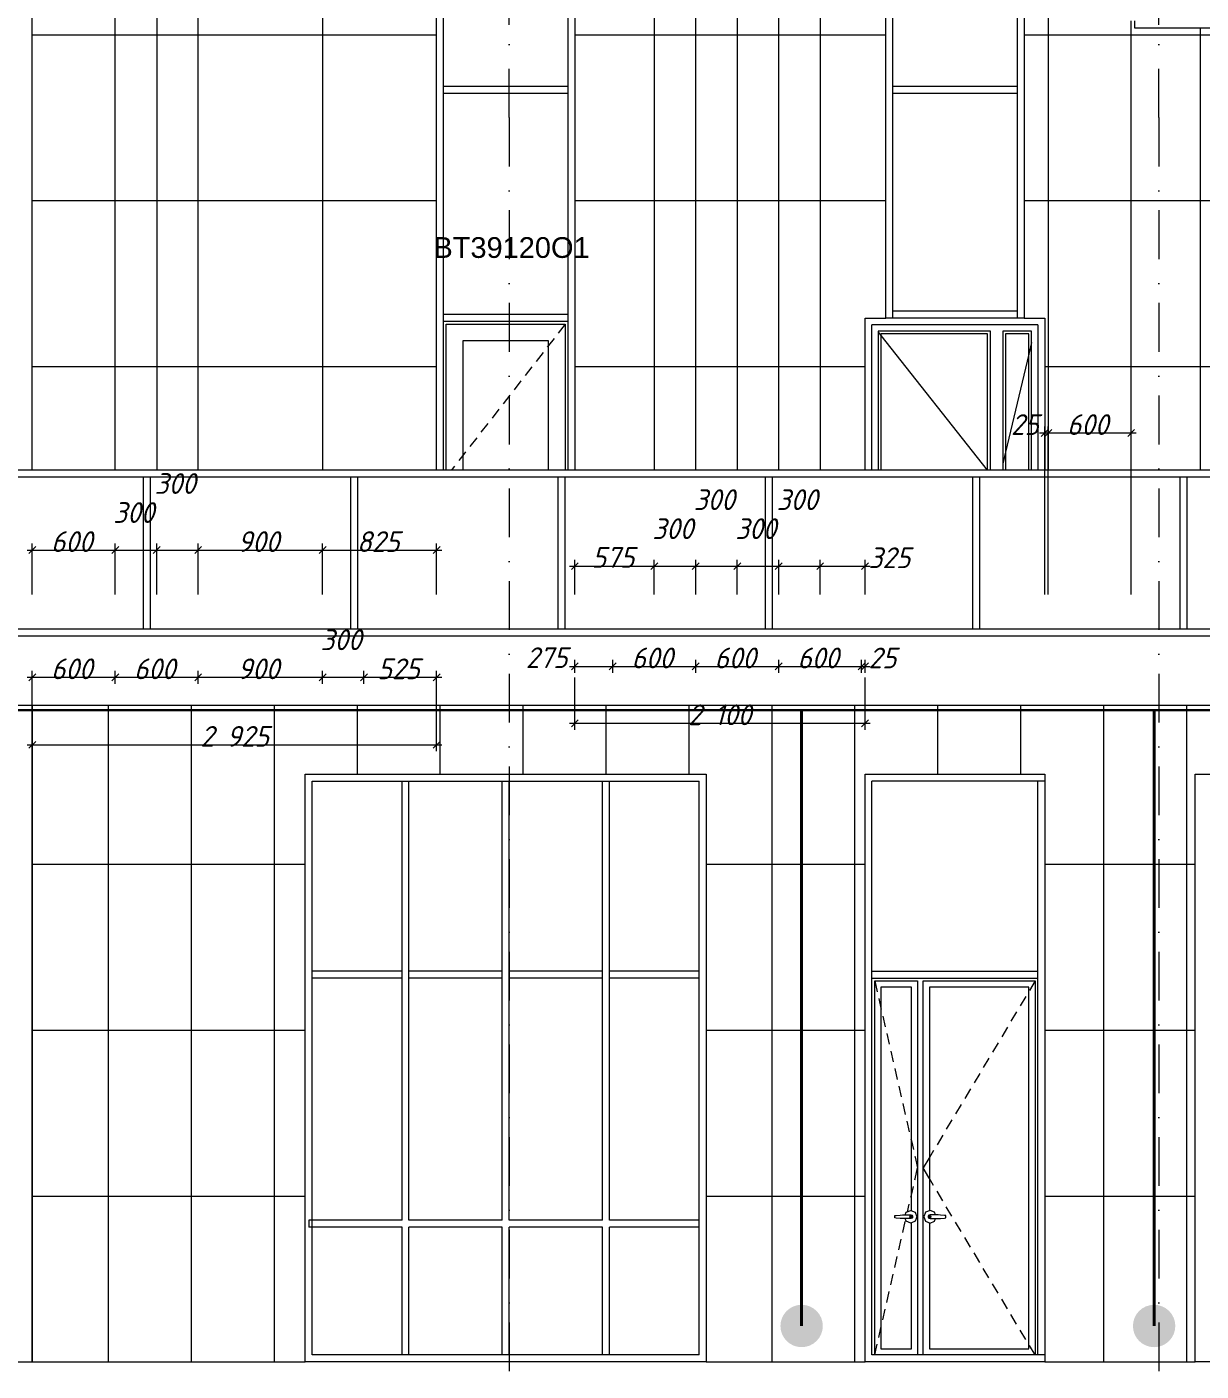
# Model space of a CAD drawing. Header units: millimetres. Extents: x 1499747 to 4230374, y -28481 to 441852.
# Drawn here: x 2536340 to 2544835, y 284846 to 294569 of the extents above; entities that cross this region are included whole.
import ezdxf
from ezdxf.xclip import XClip

# ---------------------------------------------------------------- set-up
doc = ezdxf.new("R2010")
doc.units = ezdxf.units.MM
doc.header["$MEASUREMENT"] = 0
doc.header["$XCLIPFRAME"] = 0
doc.linetypes.add('Штрихпунктирная', pattern=[670.277762, 352.777767, -176.388884, 0, -141.111112])
for name, color, linetype, lineweight in [('1 Фасад_42_Витраж где быссейн_Ном._пера__1_Ном._пера__7', 7, 'Continuous', 18), ('1 Фасад_42_Витражные окна_Ном._пера__102_Ном._пера__9', 9, 'Continuous', 18), ('1 Фасад_42_Витражные окна_Ном._пера__1_Ном._пера__7', 7, 'Continuous', 18), ('1 Фасад_42_Витражные окна_Ном._пера__20_Ном._пера__1', 1, 'Continuous', 18), ('1 Фасад_42_Витражные окна_Ном._пера__92_Ном._пера__233', 233, 'Continuous', 18), ('1 Фасад_42_Выступы_Ном._пера__1_Ном._пера__7', 7, 'Continuous', 18), ('1 Фасад_42_Выступы_Ном._пера__62_Ном._пера__253', 252, 'Continuous', 18), ('1 Фасад_42_Отделка керамика_Ном._пера__19_Ном._пера__255', 255, 'Continuous', 18), ('1 Фасад_42_Отделка керамика_Ном._пера__1_Ном._пера__7', 7, 'Continuous', 18), ('1 Фасад_42_Сетка кладки_Ном._пера__20_Ном._пера__1', 1, 'Continuous', 18), ('1 Фасад_42_Сетка кладки_Ном._пера__5_Ном._пера__5', 5, 'Continuous', 18), ('1 Фасад_42_Сетка кладки_Ном._пера__62_Ном._пера__253', 252, 'Continuous', 18), ('1 Фасад_42_Элемент Модели - Оси_Ном._пера__2_Ном._пера__8', 8, 'Continuous', 18), ('Кабель 2x4mm', 200, 'Continuous', 30), ('Кабель 2х6 mm', 150, 'Continuous', 30)]:
    doc.layers.add(name, color=color, linetype=linetype, lineweight=lineweight)
doc.styles.add('СГЕНЕРИР_СТИЛЬ_1', font='')
doc.styles.add('СГЕНЕРИР_СТИЛЬ_2', font='arial.ttf')
doc.styles.get('СГЕНЕРИР_СТИЛЬ_1').set_extended_font_data('GOST Common', italic=True)

# ---------------------------------------------------------------- blocks, each defined once
blk = doc.blocks.new('Чертеж_5_42', base_point=(1557140.5, 9891.3))
at = {"layer": '1 Фасад_42_Витраж где быссейн_Ном._пера__1_Ном._пера__7', "color": 252, "linetype": 'Continuous', "true_color": 0x939598}
for p, q in [((1531020.6, 16341.3), (1529520.6, 16341.3)), ((1532520.6, 16341.3), (1531020.6, 16341.3)), ((1534020.6, 16341.3), (1532520.6, 16341.3)), ((1535520.6, 16341.3), (1534020.6, 16341.3)), ((1537020.6, 16341.3), (1535520.6, 16341.3)), ((1538520.6, 16341.3), (1537020.6, 16341.3)), ((1540020.6, 16341.3), (1538520.6, 16341.3)), ((1530995.6, 16291.3), (1529545.6, 16291.3)), ((1531020.6, 16291.3), (1530995.6, 16291.3)), ((1530995.6, 15191.3), (1530995.6, 16291.3)), ((1531045.6, 16291.3), (1531020.6, 16291.3)), ((1532495.6, 16291.3), (1531045.6, 16291.3)), ((1531045.6, 15191.3), (1531045.6, 16291.3)), ((1532520.6, 16291.3), (1532495.6, 16291.3)), ((1532495.6, 15191.3), (1532495.6, 16291.3)), ((1532545.6, 16291.3), (1532520.6, 16291.3)), ((1533995.6, 16291.3), (1532545.6, 16291.3)), ((1532545.6, 15191.3), (1532545.6, 16291.3)), ((1534020.6, 16291.3), (1533995.6, 16291.3)), ((1533995.6, 15191.3), (1533995.6, 16291.3)), ((1534045.6, 16291.3), (1534020.6, 16291.3)), ((1535495.6, 16291.3), (1534045.6, 16291.3)), ((1534045.6, 15191.3), (1534045.6, 16291.3)), ((1535520.6, 16291.3), (1535495.6, 16291.3)), ((1535495.6, 15191.3), (1535495.6, 16291.3)), ((1535545.6, 16291.3), (1535520.6, 16291.3)), ((1536995.6, 16291.3), (1535545.6, 16291.3)), ((1535545.6, 15191.3), (1535545.6, 16291.3)), ((1537020.6, 16291.3), (1536995.6, 16291.3)), ((1536995.6, 15191.3), (1536995.6, 16291.3)), ((1537045.6, 16291.3), (1537020.6, 16291.3)), ((1538495.6, 16291.3), (1537045.6, 16291.3)), ((1537045.6, 15191.3), (1537045.6, 16291.3)), ((1538520.6, 16291.3), (1538495.6, 16291.3)), ((1538495.6, 15191.3), (1538495.6, 16291.3)), ((1538545.6, 16291.3), (1538520.6, 16291.3)), ((1539995.6, 16291.3), (1538545.6, 16291.3)), ((1538545.6, 15191.3), (1538545.6, 16291.3)), ((1530995.6, 15191.3), (1529545.6, 15191.3)), ((1531020.6, 15191.3), (1530995.6, 15191.3)), ((1531045.6, 15191.3), (1531020.6, 15191.3)), ((1532495.6, 15191.3), (1531045.6, 15191.3)), ((1532520.6, 15191.3), (1532495.6, 15191.3)), ((1532545.6, 15191.3), (1532520.6, 15191.3)), ((1533995.6, 15191.3), (1532545.6, 15191.3)), ((1534020.6, 15191.3), (1533995.6, 15191.3)), ((1534045.6, 15191.3), (1534020.6, 15191.3)), ((1535495.6, 15191.3), (1534045.6, 15191.3)), ((1535520.6, 15191.3), (1535495.6, 15191.3)), ((1535545.6, 15191.3), (1535520.6, 15191.3)), ((1536995.6, 15191.3), (1535545.6, 15191.3)), ((1537020.6, 15191.3), (1536995.6, 15191.3)), ((1537045.6, 15191.3), (1537020.6, 15191.3)), ((1538495.6, 15191.3), (1537045.6, 15191.3)), ((1538520.6, 15191.3), (1538495.6, 15191.3)), ((1538545.6, 15191.3), (1538520.6, 15191.3)), ((1539995.6, 15191.3), (1538545.6, 15191.3))]:
    blk.add_line(p, q, dxfattribs=at)
at = {"layer": '1 Фасад_42_Витражные окна_Ном._пера__102_Ном._пера__9', "color": 252, "linetype": 'Continuous', "true_color": 0x939598}
for p, q in [((1536310.5, 17339.7), (1536330.5, 17314.4)), ((1536330.5, 17314.4), (1537099.8, 16341.3)), ((1537420.5, 17265.7), (1537400.5, 17181.3)), ((1537400.5, 17181.3), (1537232.3, 16471.2)), ((1537232.3, 16471.2), (1537212.3, 16386.8)), ((1536285.5, 12646.3), (1536303.3, 12568.3)), ((1537445.5, 12646.3), (1537404.4, 12577.6)), ((1536314.5, 12519.6), (1536330.5, 12449.9)), ((1536330.5, 12449.9), (1536332.4, 12441.6)), ((1537378.7, 12534.7), (1537337.6, 12466.1)), ((1536343.5, 12392.8), (1536361.4, 12314.9)), ((1537311.9, 12423.2), (1537270.8, 12354.6)), ((1536372.6, 12266.1), (1536390.5, 12188.2)), ((1537245.1, 12311.7), (1537204, 12243.1)), ((1537178.3, 12200.2), (1537137.2, 12131.5)), ((1536401.6, 12139.4), (1536419.5, 12061.4)), ((1537111.5, 12088.6), (1537070.4, 12020)), ((1536430.7, 12012.7), (1536448.5, 11934.7)), ((1537044.7, 11977.1), (1537003.6, 11908.5)), ((1536459.7, 11886), (1536477.6, 11808)), ((1536977.9, 11865.6), (1536936.8, 11796.9)), ((1536488.8, 11759.3), (1536506.6, 11681.3)), ((1536911.1, 11754), (1536870, 11685.4)), ((1536517.8, 11632.6), (1536535.7, 11554.6)), ((1536844.3, 11642.5), (1536803.2, 11573.9)), ((1536546.9, 11505.8), (1536550.5, 11490.1)), ((1536550.5, 11490.1), (1536564.7, 11427.9)), ((1536777.5, 11531), (1536736.4, 11462.4)), ((1536575.9, 11379.1), (1536577.6, 11371.8)), ((1536710.7, 11419.5), (1536680.5, 11368.9)), ((1536577.6, 11371.8), (1536595.5, 11293.8)), ((1536577.6, 11215.8), (1536595.5, 11293.8)), ((1536676.6, 11362.4), (1536635.5, 11293.8)), ((1536676.6, 11225.1), (1536635.5, 11293.8)), ((1536680.5, 11368.9), (1536676.6, 11362.4)), ((1536575.9, 11208.4), (1536577.6, 11215.8)), ((1536680.5, 11218.6), (1536676.6, 11225.1)), ((1536710.7, 11168.1), (1536680.5, 11218.6)), ((1536546.9, 11081.7), (1536550.5, 11097.4)), ((1536550.5, 11097.4), (1536564.7, 11159.7)), ((1536777.5, 11056.6), (1536736.4, 11125.2)), ((1536523, 10977.5), (1536535.7, 11033)), ((1536844.3, 10945), (1536803.2, 11013.7)), ((1536488.8, 10828.3), (1536506.6, 10906.2)), ((1536911.1, 10833.5), (1536870, 10902.1)), ((1536459.7, 10701.6), (1536477.6, 10779.5)), ((1536977.9, 10722), (1536936.8, 10790.6)), ((1536430.7, 10574.8), (1536448.5, 10652.8)), ((1537044.7, 10610.4), (1537003.6, 10679.1)), ((1536401.6, 10448.1), (1536419.5, 10526.1)), ((1537111.5, 10498.9), (1537070.4, 10567.5)), ((1537178.3, 10387.4), (1537137.2, 10456)), ((1536372.6, 10321.4), (1536390.5, 10399.4)), ((1537245.1, 10275.9), (1537204, 10344.5)), ((1536343.5, 10194.7), (1536361.4, 10272.7)), ((1537311.9, 10164.3), (1537270.8, 10233)), ((1536314.5, 10068), (1536330.5, 10137.6)), ((1536330.5, 10137.6), (1536332.4, 10146)), ((1537378.7, 10052.8), (1537337.6, 10121.4)), ((1536285.5, 9941.3), (1536303.3, 10019.3)), ((1537445.5, 9941.3), (1537404.4, 10009.9))]:
    blk.add_line(p, q, dxfattribs=at)
at = {"layer": '1 Фасад_42_Витражные окна_Ном._пера__1_Ном._пера__7', "color": 252, "linetype": 'Continuous', "true_color": 0x939598}
for p, q in [((1533165.5, 19116.3), (1533165.5, 20066.3)), ((1534065.5, 20066.3), (1534065.5, 19116.3)), ((1536415.5, 19116.3), (1536415.5, 20066.3)), ((1537315.5, 20066.3), (1537315.5, 19116.3)), ((1533165.5, 19091.3), (1533165.5, 19116.3)), ((1533395.5, 19116.3), (1533165.5, 19116.3)), ((1533165.5, 19066.3), (1533165.5, 19091.3)), ((1533395.5, 19066.3), (1533165.5, 19066.3)), ((1533165.5, 17466.3), (1533165.5, 19066.3)), ((1534065.5, 19116.3), (1533395.5, 19116.3)), ((1534065.5, 19066.3), (1533395.5, 19066.3)), ((1534065.5, 19116.3), (1534065.5, 19091.3)), ((1534065.5, 19091.3), (1534065.5, 19066.3)), ((1534065.5, 19066.3), (1534065.5, 17466.3)), ((1536415.5, 19091.3), (1536415.5, 19116.3)), ((1536645.5, 19116.3), (1536415.5, 19116.3)), ((1536415.5, 19066.3), (1536415.5, 19091.3)), ((1536645.5, 19066.3), (1536415.5, 19066.3)), ((1536415.5, 17491.3), (1536415.5, 19066.3)), ((1537315.5, 19116.3), (1536645.5, 19116.3)), ((1537315.5, 19066.3), (1536645.5, 19066.3)), ((1537315.5, 19116.3), (1537315.5, 19091.3)), ((1537315.5, 19091.3), (1537315.5, 19066.3)), ((1537315.5, 19066.3), (1537315.5, 17491.3)), ((1533165.5, 17441.3), (1533165.5, 17466.3)), ((1533395.5, 17466.3), (1533165.5, 17466.3)), ((1533165.5, 17416.3), (1533165.5, 17441.3)), ((1533165.5, 16341.3), (1533165.5, 17416.3)), ((1533395.5, 17416.3), (1533165.5, 17416.3)), ((1534065.5, 17466.3), (1533395.5, 17466.3)), ((1534065.5, 17416.3), (1533395.5, 17416.3)), ((1534065.5, 17466.3), (1534065.5, 17441.3)), ((1534065.5, 17441.3), (1534065.5, 17416.3)), ((1534065.5, 17416.3), (1534065.5, 16341.3)), ((1536415.5, 17441.3), (1536365.5, 17441.3)), ((1536415.5, 17466.3), (1536415.5, 17491.3)), ((1536645.5, 17491.3), (1536415.5, 17491.3)), ((1536415.5, 17441.3), (1536415.5, 17466.3)), ((1536645.5, 17441.3), (1536415.5, 17441.3)), ((1537315.5, 17491.3), (1536645.5, 17491.3)), ((1537315.5, 17441.3), (1536645.5, 17441.3)), ((1537315.5, 17491.3), (1537315.5, 17466.3)), ((1537315.5, 17466.3), (1537315.5, 17441.3)), ((1537365.5, 17441.3), (1537315.5, 17441.3)), ((1533185.5, 17396.3), (1534045.5, 17396.3)), ((1533185.5, 16341.3), (1533185.5, 17396.3)), ((1534045.5, 17396.3), (1534045.5, 16341.3)), ((1536470.5, 17391.3), (1536265.5, 17391.3)), ((1536265.5, 16341.3), (1536265.5, 17391.3)), ((1536310.5, 17346.3), (1536310.5, 16341.3)), ((1537122.3, 17346.3), (1536310.5, 17346.3)), ((1537102.3, 17326.3), (1536330.5, 17326.3)), ((1536330.5, 17326.3), (1536330.5, 16341.3)), ((1537167.3, 17391.3), (1536470.5, 17391.3)), ((1537102.3, 16341.3), (1537102.3, 17326.3)), ((1537122.3, 16341.3), (1537122.3, 17346.3)), ((1537465.5, 17391.3), (1537167.3, 17391.3)), ((1537212.3, 17346.3), (1537212.3, 16341.3)), ((1537420.5, 17346.3), (1537212.3, 17346.3)), ((1537400.5, 17326.3), (1537232.3, 17326.3)), ((1537232.3, 17326.3), (1537232.3, 16341.3)), ((1537400.5, 16341.3), (1537400.5, 17326.3)), ((1537420.5, 16341.3), (1537420.5, 17346.3)), ((1537465.5, 17391.3), (1537465.5, 16341.3)), ((1533925.5, 17276.3), (1533305.5, 17276.3)), ((1533305.5, 17276.3), (1533305.5, 16341.3)), ((1533925.5, 16341.3), (1533925.5, 17276.3)), ((1532215.5, 14091.2), (1532865.5, 14091.2)), ((1532215.5, 13191.3), (1532215.5, 14091.2)), ((1532865.5, 13191.3), (1532865.5, 14091.2)), ((1532865.5, 14091.2), (1532890.5, 14091.2)), ((1532890.5, 14091.2), (1532915.5, 14091.2)), ((1532915.5, 14091.2), (1533590.5, 14091.2)), ((1532915.5, 13191.3), (1532915.5, 14091.2)), ((1533590.5, 13191.3), (1533590.5, 14091.2)), ((1533590.5, 14091.2), (1533615.5, 14091.2)), ((1533615.5, 14091.2), (1533640.5, 14091.2)), ((1533640.5, 14091.2), (1534315.5, 14091.2)), ((1533640.5, 13191.3), (1533640.5, 14091.2)), ((1534315.5, 13191.3), (1534315.5, 14091.2)), ((1534315.5, 14091.2), (1534340.5, 14091.2)), ((1534340.5, 14091.2), (1534365.5, 14091.2)), ((1534365.5, 14091.2), (1535015.5, 14091.2)), ((1534365.5, 13191.3), (1534365.5, 14091.2)), ((1535015.5, 13191.3), (1535015.5, 14091.2)), ((1537465.5, 14091.3), (1536265.5, 14091.3)), ((1536265.5, 12716.3), (1536265.5, 14091.3)), ((1537465.5, 12716.3), (1537465.5, 14091.3)), ((1537515.5, 14091.3), (1537465.5, 14091.3)), ((1532215.5, 12716.3), (1532215.5, 13191.3)), ((1532865.5, 12716.3), (1532865.5, 13191.3)), ((1532915.5, 12716.3), (1532915.5, 13191.3)), ((1533590.5, 12716.3), (1533590.5, 13191.3)), ((1533640.5, 12716.3), (1533640.5, 13191.3)), ((1534315.5, 12716.3), (1534315.5, 13191.3)), ((1534365.5, 12716.3), (1534365.5, 13191.3)), ((1535015.5, 12716.3), (1535015.5, 13191.3)), ((1532215.5, 12691.3), (1532215.5, 12716.3)), ((1532865.5, 12716.3), (1532215.5, 12716.3)), ((1532215.5, 12666.3), (1532215.5, 12691.3)), ((1532865.5, 12666.3), (1532215.5, 12666.3)), ((1532215.5, 12291.3), (1532215.5, 12666.3)), ((1532865.5, 12691.3), (1532865.5, 12716.3)), ((1532865.5, 12666.3), (1532865.5, 12691.3)), ((1532865.5, 12291.3), (1532865.5, 12666.3)), ((1532915.5, 12691.3), (1532915.5, 12716.3)), ((1533590.5, 12716.3), (1532915.5, 12716.3)), ((1532915.5, 12666.3), (1532915.5, 12691.3)), ((1532915.5, 12291.3), (1532915.5, 12666.3)), ((1533590.5, 12666.3), (1532915.5, 12666.3)), ((1533590.5, 12691.3), (1533590.5, 12716.3)), ((1533590.5, 12666.3), (1533590.5, 12691.3)), ((1533590.5, 12291.3), (1533590.5, 12666.3)), ((1533640.5, 12691.3), (1533640.5, 12716.3)), ((1534315.5, 12716.3), (1533640.5, 12716.3)), ((1533640.5, 12666.3), (1533640.5, 12691.3)), ((1534315.5, 12666.3), (1533640.5, 12666.3)), ((1533640.5, 12291.3), (1533640.5, 12666.3)), ((1534315.5, 12691.3), (1534315.5, 12716.3)), ((1534315.5, 12666.3), (1534315.5, 12691.3)), ((1534315.5, 12291.3), (1534315.5, 12666.3)), ((1534365.5, 12691.3), (1534365.5, 12716.3)), ((1535015.5, 12716.3), (1534365.5, 12716.3)), ((1534365.5, 12666.3), (1534365.5, 12691.3)), ((1535015.5, 12666.3), (1534365.5, 12666.3)), ((1534365.5, 12291.3), (1534365.5, 12666.3)), ((1535015.5, 12691.3), (1535015.5, 12716.3)), ((1535015.5, 12666.3), (1535015.5, 12691.3)), ((1535015.5, 12291.3), (1535015.5, 12666.3)), ((1536265.5, 12691.3), (1536265.5, 12716.3)), ((1536265.5, 12716.3), (1536615.5, 12716.3)), ((1536265.5, 12666.3), (1536265.5, 12691.3)), ((1536265.5, 9941.3), (1536265.5, 12666.3)), ((1536265.5, 12666.3), (1536615.5, 12666.3)), ((1536285.5, 12646.3), (1536595.5, 12646.3)), ((1536285.5, 9941.3), (1536285.5, 12646.3)), ((1536595.5, 12646.3), (1536595.5, 9941.3)), ((1536615.5, 12716.3), (1537465.5, 12716.3)), ((1536615.5, 12666.3), (1537465.5, 12666.3)), ((1536635.5, 12646.3), (1537445.5, 12646.3)), ((1536635.5, 9941.3), (1536635.5, 12646.3)), ((1537445.5, 12646.3), (1537445.5, 9941.3)), ((1537465.5, 12703.8), (1537465.5, 12716.3)), ((1537465.5, 12691.3), (1537465.5, 12703.8)), ((1537465.5, 12666.3), (1537465.5, 12691.3)), ((1537465.5, 9941.3), (1537465.5, 12666.3)), ((1536550.5, 12601.3), (1536330.5, 12601.3)), ((1536330.5, 12601.3), (1536330.5, 9986.3)), ((1536550.5, 10984.7), (1536550.5, 12601.3)), ((1537400.5, 12601.3), (1536680.5, 12601.3)), ((1536680.5, 12601.3), (1536680.5, 10984.7)), ((1537400.5, 9986.3), (1537400.5, 12601.3)), ((1532215.5, 10916.3), (1532215.5, 12291.3)), ((1532865.5, 10916.3), (1532865.5, 12291.3)), ((1532915.5, 10916.3), (1532915.5, 12291.3)), ((1533590.5, 10916.3), (1533590.5, 12291.3)), ((1533640.5, 10916.3), (1533640.5, 12291.3)), ((1534315.5, 10916.3), (1534315.5, 12291.3)), ((1534365.5, 10916.3), (1534365.5, 12291.3)), ((1535015.5, 10916.3), (1535015.5, 12291.3)), ((1532190.5, 10916.3), (1532190.5, 10866.3)), ((1532215.5, 10916.3), (1532190.5, 10916.3)), ((1532215.5, 10891.3), (1532215.5, 10916.3)), ((1532865.5, 10916.3), (1532215.5, 10916.3)), ((1532215.5, 10866.3), (1532215.5, 10891.3)), ((1533590.5, 10916.3), (1532915.5, 10916.3)), ((1534315.5, 10916.3), (1533640.5, 10916.3)), ((1535015.5, 10916.3), (1534365.5, 10916.3)), ((1535015.5, 10891.3), (1535015.5, 10916.3)), ((1535015.5, 10866.3), (1535015.5, 10891.3)), ((1536431.1, 10949.3), (1536441.2, 10951.2)), ((1536431.1, 10933.3), (1536431.1, 10949.3)), ((1536441.2, 10931.3), (1536431.1, 10933.3)), ((1536441.2, 10951.2), (1536468.6, 10953.3)), ((1536468.6, 10929.3), (1536441.2, 10931.3)), ((1536468.6, 10953.3), (1536485.5, 10954.3)), ((1536485.5, 10928.3), (1536468.6, 10929.3)), ((1536485.5, 10954.3), (1536545.5, 10955.3)), ((1536545.5, 10927.3), (1536485.5, 10928.3)), ((1536505.5, 10954.6), (1536513.3, 10973.4)), ((1536513.3, 10909.1), (1536505.5, 10927.9)), ((1536513.3, 10973.4), (1536545.5, 10986.8)), ((1536545.5, 10895.8), (1536513.3, 10909.1)), ((1536538.8, 10939.1), (1536541.3, 10946.9)), ((1536541.3, 10946.9), (1536538.8, 10943.4)), ((1536538.8, 10943.4), (1536538.8, 10939.1)), ((1536545.5, 10934.3), (1536538.8, 10939.1)), ((1536538.8, 10939.1), (1536541.3, 10935.6)), ((1536545.5, 10948.3), (1536541.3, 10946.9)), ((1536541.3, 10946.9), (1536549.6, 10946.9)), ((1536541.3, 10935.6), (1536545.5, 10934.3)), ((1536545.5, 10986.8), (1536577.6, 10973.4)), ((1536545.5, 10955.3), (1536553.7, 10952.6)), ((1536549.6, 10946.9), (1536545.5, 10948.3)), ((1536552.1, 10939.1), (1536545.5, 10934.3)), ((1536545.5, 10934.3), (1536549.6, 10935.6)), ((1536553.7, 10929.9), (1536545.5, 10927.3)), ((1536577.6, 10909.1), (1536545.5, 10895.8)), ((1536549.6, 10946.9), (1536552.1, 10939.1)), ((1536552.1, 10943.4), (1536549.6, 10946.9)), ((1536549.6, 10935.6), (1536552.1, 10939.1)), ((1536550.5, 9986.3), (1536550.5, 10897.8)), ((1536552.1, 10939.1), (1536552.1, 10943.4)), ((1536553.7, 10952.6), (1536558.8, 10945.6)), ((1536558.8, 10936.9), (1536553.7, 10929.9)), ((1536556.3, 10949), (1536557.6, 10948.3)), ((1536557.6, 10934.3), (1536556.3, 10933.5)), ((1536557.6, 10948.3), (1536557.6, 10947.2)), ((1536557.6, 10935.3), (1536557.6, 10934.3)), ((1536558.8, 10945.6), (1536558.8, 10936.9)), ((1536577.6, 10973.4), (1536591, 10941.3)), ((1536591, 10941.3), (1536577.6, 10909.1)), ((1536653.3, 10973.4), (1536640, 10941.3)), ((1536640, 10941.3), (1536653.3, 10909.1)), ((1536685.5, 10986.8), (1536653.3, 10973.4)), ((1536653.3, 10909.1), (1536685.5, 10895.8)), ((1536677.2, 10952.6), (1536672.1, 10945.6)), ((1536672.1, 10945.6), (1536672.1, 10936.9)), ((1536672.1, 10936.9), (1536677.2, 10929.9)), ((1536674.6, 10949), (1536673.3, 10948.3)), ((1536673.3, 10948.3), (1536673.3, 10947.2)), ((1536673.3, 10935.3), (1536673.3, 10934.3)), ((1536673.3, 10934.3), (1536674.6, 10933.5)), ((1536685.5, 10955.3), (1536677.2, 10952.6)), ((1536677.2, 10929.9), (1536685.5, 10927.3)), ((1536681.3, 10946.9), (1536678.8, 10939.1)), ((1536678.8, 10943.4), (1536681.3, 10946.9)), ((1536678.8, 10939.1), (1536678.8, 10943.4)), ((1536678.8, 10939.1), (1536685.5, 10934.3)), ((1536681.3, 10935.6), (1536678.8, 10939.1)), ((1536680.5, 10897.8), (1536680.5, 9986.3)), ((1536681.3, 10946.9), (1536685.5, 10948.3)), ((1536689.6, 10946.9), (1536681.3, 10946.9)), ((1536685.5, 10934.3), (1536681.3, 10935.6)), ((1536717.6, 10973.4), (1536685.5, 10986.8)), ((1536745.5, 10954.3), (1536685.5, 10955.3)), ((1536685.5, 10948.3), (1536689.6, 10946.9)), ((1536685.5, 10934.3), (1536692.1, 10939.1)), ((1536689.6, 10935.6), (1536685.5, 10934.3)), ((1536685.5, 10927.3), (1536745.5, 10928.3)), ((1536685.5, 10895.8), (1536717.6, 10909.1)), ((1536692.1, 10939.1), (1536689.6, 10946.9)), ((1536689.6, 10946.9), (1536692.1, 10943.4)), ((1536692.1, 10939.1), (1536689.6, 10935.6)), ((1536692.1, 10943.4), (1536692.1, 10939.1)), ((1536725.4, 10954.6), (1536717.6, 10973.4)), ((1536717.6, 10909.1), (1536725.4, 10927.9)), ((1536762.4, 10953.3), (1536745.5, 10954.3)), ((1536745.5, 10928.3), (1536762.4, 10929.3)), ((1536789.7, 10951.2), (1536762.4, 10953.3)), ((1536762.4, 10929.3), (1536789.7, 10931.3)), ((1536799.9, 10949.3), (1536789.7, 10951.2)), ((1536789.7, 10931.3), (1536799.9, 10933.3)), ((1536799.9, 10933.3), (1536799.9, 10949.3)), ((1532215.5, 10866.3), (1532190.5, 10866.3)), ((1532215.5, 9941.3), (1532215.5, 10866.3)), ((1532865.5, 10866.3), (1532215.5, 10866.3)), ((1532865.5, 9941.3), (1532865.5, 10866.3)), ((1532915.5, 9941.3), (1532915.5, 10866.3)), ((1533590.5, 10866.3), (1532915.5, 10866.3)), ((1533590.5, 9941.3), (1533590.5, 10866.3)), ((1533640.5, 9941.3), (1533640.5, 10866.3)), ((1534315.5, 10866.3), (1533640.5, 10866.3)), ((1534315.5, 9941.3), (1534315.5, 10866.3)), ((1534365.5, 9941.3), (1534365.5, 10866.3)), ((1535015.5, 10866.3), (1534365.5, 10866.3)), ((1535015.5, 9941.3), (1535015.5, 10866.3)), ((1532865.5, 9941.3), (1532215.5, 9941.3)), ((1532890.5, 9941.3), (1532865.5, 9941.3)), ((1532915.5, 9941.3), (1532890.5, 9941.3)), ((1533590.5, 9941.3), (1532915.5, 9941.3)), ((1533615.5, 9941.3), (1533590.5, 9941.3)), ((1533640.5, 9941.3), (1533615.5, 9941.3)), ((1534315.5, 9941.3), (1533640.5, 9941.3)), ((1534340.5, 9941.3), (1534315.5, 9941.3)), ((1534365.5, 9941.3), (1534340.5, 9941.3)), ((1535015.5, 9941.3), (1534365.5, 9941.3)), ((1536615.5, 9941.3), (1536265.5, 9941.3)), ((1536330.5, 9986.3), (1536550.5, 9986.3)), ((1537490.5, 9941.3), (1536615.5, 9941.3)), ((1536680.5, 9986.3), (1537400.5, 9986.3)), ((1537515.5, 9941.3), (1537490.5, 9941.3)), ((1532890.5, 9891.3), (1532165.5, 9891.3)), ((1533615.5, 9891.3), (1532890.5, 9891.3)), ((1534340.5, 9891.3), (1533615.5, 9891.3)), ((1535065.5, 9891.3), (1534340.5, 9891.3)), ((1536615.5, 9891.3), (1536215.5, 9891.3)), ((1537490.5, 9891.3), (1536615.5, 9891.3)), ((1537515.5, 9891.3), (1537490.5, 9891.3)), ((1539398, 9891.3), (1538603, 9891.3))]:
    blk.add_line(p, q, dxfattribs=at)
at = {"layer": '1 Фасад_42_Витражные окна_Ном._пера__92_Ном._пера__233', "color": 252, "linetype": 'Continuous', "true_color": 0x939598}
for p, q in [((1534045.5, 17396.3), (1533996.3, 17333.2)), ((1533925.5, 17242.4), (1533916.3, 17230.7)), ((1533965.5, 17293.8), (1533925.5, 17242.4)), ((1533885.5, 17191.3), (1533836.3, 17128.2)), ((1533805.6, 17088.8), (1533756.4, 17025.7)), ((1533725.6, 16986.3), (1533676.4, 16923.2)), ((1533645.7, 16883.8), (1533596.5, 16820.7)), ((1533565.7, 16781.3), (1533516.5, 16718.2)), ((1533485.8, 16678.8), (1533436.6, 16615.7)), ((1533405.8, 16576.2), (1533356.6, 16513.2)), ((1533305.5, 16447.6), (1533276.6, 16410.7)), ((1533325.8, 16473.7), (1533305.5, 16447.6)), ((1533234.7, 16356.9), (1533222.5, 16341.3)), ((1533245.9, 16371.2), (1533234.7, 16356.9))]:
    blk.add_line(p, q, dxfattribs=at)
at = {"layer": '1 Фасад_42_Выступы_Ном._пера__1_Ном._пера__7', "color": 252, "linetype": 'Continuous', "true_color": 0x939598}
for p, q in [((1530190.5, 16341.3), (1530190.5, 46491.3)), ((1538165.5, 19591.3), (1538165.5, 19541.3)), ((1538165.5, 19541.3), (1552240.5, 19541.3)), ((1530190.5, 9891.3), (1530190.5, 14641.3)), ((1529190.5, 9891.3), (1530190.5, 9891.3))]:
    blk.add_line(p, q, dxfattribs=at)
at = {"layer": '1 Фасад_42_Выступы_Ном._пера__62_Ном._пера__253', "color": 252, "linetype": 'Continuous', "true_color": 0x939598, "flags": 128}
for points in [[(1530190.5, 14641.3), (1530190.5, 9891.3)], [(1530740.2, 14641.3), (1530740.2, 9891.3)], [(1531340.2, 14641.3), (1531340.2, 9891.3)], [(1531940.2, 14641.3), (1531940.2, 9891.3)], [(1532540.2, 14641.3), (1532540.2, 14141.2)], [(1533140.2, 14641.3), (1533140.2, 14141.2)], [(1533740.2, 14641.3), (1533740.2, 14141.2)], [(1534340.2, 14641.3), (1534340.2, 14141.2)], [(1534940.2, 14641.3), (1534940.2, 14141.2)], [(1535540.2, 14641.3), (1535540.2, 9891.3)], [(1536140.2, 14641.3), (1536140.2, 9891.3)], [(1536740.2, 14641.3), (1536740.2, 14141.3)], [(1537340.2, 14641.3), (1537340.2, 14141.3)], [(1537940.2, 14641.3), (1537940.2, 9891.3)], [(1538540.2, 14641.3), (1538540.2, 9891.3)]]:
    blk.add_lwpolyline(points, dxfattribs=at)
at = {"layer": '1 Фасад_42_Отделка керамика_Ном._пера__19_Ном._пера__255', "color": 252, "linetype": 'Continuous', "true_color": 0x939598}
for p, q in [((1547960.5, 15141.3), (1519690.5, 15141.3)), ((1519690.5, 14641.3), (1547960.5, 14641.3))]:
    blk.add_line(p, q, dxfattribs=at)
at = {"layer": '1 Фасад_42_Отделка керамика_Ном._пера__1_Ном._пера__7', "color": 252, "linetype": 'Continuous', "true_color": 0x939598}
for p, q in [((1530790.5, 16341.3), (1530790.5, 20091.3)), ((1531090.5, 20091.3), (1531090.5, 16341.3)), ((1531390.5, 16341.3), (1531390.5, 20091.3)), ((1532290.5, 20091.3), (1532290.5, 16341.3)), ((1533115.5, 16341.3), (1533115.5, 20091.3)), ((1534115.5, 20091.3), (1534115.5, 16341.3)), ((1534690.5, 20091.3), (1534690.5, 16341.3)), ((1534990.5, 16341.3), (1534990.5, 20091.3)), ((1535290.5, 20091.3), (1535290.5, 16341.3)), ((1535590.5, 16341.3), (1535590.5, 20091.3)), ((1535890.5, 20091.3), (1535890.5, 16341.3)), ((1536365.5, 17441.3), (1536365.5, 20091.3)), ((1537365.5, 20091.3), (1537365.5, 17441.3)), ((1537540.5, 20091.3), (1537540.5, 16341.3)), ((1538140.5, 16341.3), (1538140.5, 19591.3)), ((1536215.5, 17441.3), (1536365.5, 17441.3)), ((1536215.5, 16341.3), (1536215.5, 17441.3)), ((1537365.5, 17441.3), (1537515.5, 17441.3)), ((1537515.5, 17441.3), (1537515.5, 16341.3)), ((1532165.5, 9891.3), (1532165.5, 14141.2)), ((1532165.5, 14141.2), (1535065.5, 14141.2)), ((1535065.5, 14141.2), (1535065.5, 9891.3)), ((1536215.5, 9891.3), (1536215.5, 14141.3)), ((1536215.5, 14141.3), (1537515.5, 14141.3)), ((1537515.5, 14141.3), (1537515.5, 9891.3)), ((1538603, 9891.3), (1538603, 14141.3)), ((1538603, 14141.3), (1542703, 14141.3)), ((1530190.5, 9891.3), (1532165.5, 9891.3)), ((1535065.5, 9891.3), (1536215.5, 9891.3)), ((1537515.5, 9891.3), (1538603, 9891.3))]:
    blk.add_line(p, q, dxfattribs=at)
at = {"layer": '1 Фасад_42_Сетка кладки_Ном._пера__20_Ном._пера__1', "color": 252, "linetype": 'Continuous', "true_color": 0x939598}
for p, q in [((1537490.5, 16585.1), (1537540.5, 16635.1)), ((1537515.5, 15441.3), (1537515.5, 16657)), ((1537565.5, 16635.1), (1537515.5, 16585.1)), ((1537565.5, 16635.1), (1537515.5, 16585.1)), ((1537540.5, 15441.3), (1537540.5, 16657)), ((1537540.5, 15441.3), (1537540.5, 16657)), ((1538115.5, 16585.1), (1538165.5, 16635.1)), ((1538140.5, 15441.3), (1538140.5, 16657)), ((1537478, 16610.1), (1537515.5, 16610.1)), ((1537515.5, 16610.1), (1537540.5, 16610.1)), ((1537540.5, 16610.1), (1538140.5, 16610.1)), ((1538140.5, 16610.1), (1538178, 16610.1)), ((1530153, 15763.7), (1530190.5, 15763.7)), ((1530215.5, 15788.7), (1530165.5, 15738.7)), ((1530190.5, 15441.3), (1530190.5, 15810.6)), ((1530190.5, 15763.7), (1530790.5, 15763.7)), ((1530815.5, 15788.7), (1530765.5, 15738.7)), ((1530815.5, 15788.7), (1530765.5, 15738.7)), ((1530790.5, 15441.3), (1530790.5, 15810.6)), ((1530790.5, 15441.3), (1530790.5, 15810.6)), ((1530790.5, 15763.7), (1531090.5, 15763.7)), ((1531115.5, 15788.7), (1531065.5, 15738.7)), ((1531115.5, 15788.7), (1531065.5, 15738.7)), ((1531090.5, 15441.3), (1531090.5, 15810.6)), ((1531090.5, 15441.3), (1531090.5, 15810.6)), ((1531090.5, 15763.7), (1531390.5, 15763.7)), ((1531415.5, 15788.7), (1531365.5, 15738.7)), ((1531415.5, 15788.7), (1531365.5, 15738.7)), ((1531390.5, 15441.3), (1531390.5, 15810.6)), ((1531390.5, 15441.3), (1531390.5, 15810.6)), ((1531390.5, 15763.7), (1532290.5, 15763.7)), ((1532315.5, 15788.7), (1532265.5, 15738.7)), ((1532315.5, 15788.7), (1532265.5, 15738.7)), ((1532290.5, 15441.3), (1532290.5, 15810.6)), ((1532290.5, 15441.3), (1532290.5, 15810.6)), ((1532290.5, 15763.7), (1533115.5, 15763.7)), ((1533090.5, 15738.7), (1533140.5, 15788.7)), ((1533115.5, 15441.3), (1533115.5, 15810.6)), ((1533115.5, 15763.7), (1533153, 15763.7)), ((1534140.5, 15671.9), (1534090.5, 15621.9)), ((1534115.5, 15441.3), (1534115.5, 15693.8)), ((1534715.5, 15671.9), (1534665.5, 15621.9)), ((1534715.5, 15671.9), (1534665.5, 15621.9)), ((1534690.5, 15441.3), (1534690.5, 15693.8)), ((1534690.5, 15441.3), (1534690.5, 15693.8)), ((1535015.5, 15671.9), (1534965.5, 15621.9)), ((1535015.5, 15671.9), (1534965.5, 15621.9)), ((1534990.5, 15441.3), (1534990.5, 15693.8)), ((1534990.5, 15441.3), (1534990.5, 15693.8)), ((1535315.5, 15671.9), (1535265.5, 15621.9)), ((1535315.5, 15671.9), (1535265.5, 15621.9)), ((1535290.5, 15441.3), (1535290.5, 15693.8)), ((1535290.5, 15441.3), (1535290.5, 15693.8)), ((1535615.5, 15671.9), (1535565.5, 15621.9)), ((1535615.5, 15671.9), (1535565.5, 15621.9)), ((1535590.5, 15441.3), (1535590.5, 15693.8)), ((1535590.5, 15441.3), (1535590.5, 15693.8)), ((1535915.5, 15671.9), (1535865.5, 15621.9)), ((1535915.5, 15671.9), (1535865.5, 15621.9)), ((1535890.5, 15441.3), (1535890.5, 15693.8)), ((1535890.5, 15441.3), (1535890.5, 15693.8)), ((1536190.5, 15621.9), (1536240.5, 15671.9)), ((1536215.5, 15441.3), (1536215.5, 15693.8)), ((1534078, 15646.9), (1534115.5, 15646.9)), ((1534115.5, 15646.9), (1534690.5, 15646.9)), ((1534690.5, 15646.9), (1534990.5, 15646.9)), ((1534990.5, 15646.9), (1535290.5, 15646.9)), ((1535290.5, 15646.9), (1535590.5, 15646.9)), ((1535590.5, 15646.9), (1535890.5, 15646.9)), ((1535890.5, 15646.9), (1536215.5, 15646.9)), ((1536215.5, 15646.9), (1536253, 15646.9))]:
    blk.add_line(p, q, dxfattribs=at)
at = {"layer": '1 Фасад_42_Сетка кладки_Ном._пера__5_Ном._пера__5', "color": 252, "linetype": 'Continuous', "true_color": 0x939598}
for p, q in [((1530190.5, 14796.4), (1530190.5, 14890.1)), ((1530790.5, 14796.4), (1530790.5, 14890.1)), ((1530790.5, 14796.4), (1530790.5, 14890.1)), ((1531390.5, 14796.4), (1531390.5, 14890.1)), ((1531390.5, 14796.4), (1531390.5, 14890.1)), ((1532290.5, 14796.4), (1532290.5, 14890.1)), ((1532290.5, 14796.4), (1532290.5, 14890.1)), ((1532590.3, 14796.4), (1532590.3, 14890.1)), ((1532590.3, 14796.4), (1532590.3, 14890.1)), ((1533115.5, 14796.4), (1533115.5, 14890.1)), ((1534078, 14921.9), (1534115.5, 14921.9)), ((1534140.5, 14946.9), (1534090.5, 14896.9)), ((1534115.5, 14875), (1534115.5, 14968.7)), ((1534115.5, 14921.9), (1534390.3, 14921.9)), ((1534415.3, 14946.9), (1534365.3, 14896.9)), ((1534415.3, 14946.9), (1534365.3, 14896.9)), ((1534390.3, 14875), (1534390.3, 14968.7)), ((1534390.3, 14875), (1534390.3, 14968.7)), ((1534390.3, 14921.9), (1534990.5, 14921.9)), ((1535015.5, 14946.9), (1534965.5, 14896.9)), ((1535015.5, 14946.9), (1534965.5, 14896.9)), ((1534990.5, 14875), (1534990.5, 14968.7)), ((1534990.5, 14875), (1534990.5, 14968.7)), ((1534990.5, 14921.9), (1535590.5, 14921.9)), ((1535615.5, 14946.9), (1535565.5, 14896.9)), ((1535615.5, 14946.9), (1535565.5, 14896.9)), ((1535590.5, 14875), (1535590.5, 14968.7)), ((1535590.5, 14875), (1535590.5, 14968.7)), ((1535590.5, 14921.9), (1536190.3, 14921.9)), ((1536165.3, 14896.9), (1536215.3, 14946.9)), ((1536165.3, 14896.9), (1536215.3, 14946.9)), ((1536190.3, 14875), (1536190.3, 14968.7)), ((1536190.3, 14875), (1536190.3, 14968.7)), ((1536190.3, 14921.9), (1536215.5, 14921.9)), ((1536240.5, 14946.9), (1536190.5, 14896.9)), ((1536215.5, 14875), (1536215.5, 14968.7)), ((1536215.5, 14921.9), (1536253, 14921.9)), ((1530153, 14843.2), (1530190.5, 14843.2)), ((1530215.5, 14868.2), (1530165.5, 14818.2)), ((1530190.5, 14843.2), (1530790.5, 14843.2)), ((1530190.5, 14307.8), (1530190.5, 14841.3)), ((1530815.5, 14868.2), (1530765.5, 14818.2)), ((1530815.5, 14868.2), (1530765.5, 14818.2)), ((1530790.5, 14843.2), (1531390.5, 14843.2)), ((1531415.5, 14868.2), (1531365.5, 14818.2)), ((1531415.5, 14868.2), (1531365.5, 14818.2)), ((1531390.5, 14843.2), (1532290.5, 14843.2)), ((1532315.5, 14868.2), (1532265.5, 14818.2)), ((1532315.5, 14868.2), (1532265.5, 14818.2)), ((1532290.5, 14843.2), (1532590.3, 14843.2)), ((1532615.3, 14868.2), (1532565.3, 14818.2)), ((1532615.3, 14868.2), (1532565.3, 14818.2)), ((1532590.3, 14843.2), (1533115.5, 14843.2)), ((1533090.5, 14818.2), (1533140.5, 14868.2)), ((1533115.5, 14843.2), (1533153, 14843.2)), ((1533115.5, 14307.8), (1533115.5, 14841.3)), ((1534115.5, 14463.9), (1534115.5, 14841.3)), ((1536215.5, 14463.9), (1536215.5, 14841.3)), ((1534078, 14510.7), (1534115.5, 14510.7)), ((1534140.5, 14535.7), (1534090.5, 14485.7)), ((1534115.5, 14510.7), (1536215.5, 14510.7)), ((1536190.5, 14485.7), (1536240.5, 14535.7)), ((1536215.5, 14510.7), (1536253, 14510.7)), ((1530153, 14354.7), (1530190.5, 14354.7)), ((1530215.5, 14379.7), (1530165.5, 14329.7)), ((1530190.5, 14354.7), (1533115.5, 14354.7)), ((1533090.5, 14329.7), (1533140.5, 14379.7)), ((1533115.5, 14354.7), (1533153, 14354.7))]:
    blk.add_line(p, q, dxfattribs=at)
at = {"layer": '1 Фасад_42_Сетка кладки_Ном._пера__62_Ном._пера__253', "color": 252, "linetype": 'Continuous', "true_color": 0x939598}
for p, q in [((1530190.5, 19490.8), (1533115.5, 19490.8)), ((1534115.5, 19490.8), (1536365.5, 19490.8)), ((1537365.5, 19490.8), (1539240.5, 19490.8)), ((1538640.5, 19541.3), (1538640.5, 16341.3)), ((1530190.5, 18290.8), (1533115.5, 18290.8)), ((1534115.5, 18290.8), (1536365.5, 18290.8)), ((1537365.5, 18290.8), (1539240.9, 18290.8)), ((1530190.5, 17090.8), (1533115.5, 17090.8)), ((1534115.5, 17090.8), (1536215.5, 17090.8)), ((1537515.5, 17090.8), (1539240.5, 17090.8)), ((1530190.5, 13490.8), (1532165.5, 13490.8)), ((1535065.5, 13490.8), (1536215.5, 13490.8)), ((1537515.5, 13490.8), (1538603, 13490.8)), ((1530190.5, 12290.8), (1532165.5, 12290.8)), ((1535065.5, 12290.8), (1536215.5, 12290.8)), ((1537515.5, 12290.8), (1538603, 12290.8)), ((1530190.5, 11090.8), (1532165.5, 11090.8)), ((1535065.5, 11090.8), (1536215.5, 11090.8)), ((1537515.5, 11090.8), (1538603, 11090.8))]:
    blk.add_line(p, q, dxfattribs=at)
at = {"layer": '1 Фасад_42_Элемент Модели - Оси_Ном._пера__2_Ном._пера__8', "linetype": 'Штрихпунктирная'}
for p, q in [((1533640.5, 18891.3), (1533640.5, 19891.3)), ((1538340.5, 18891.3), (1538340.5, 19891.3)), ((1533640.5, 18891.3), (1533640.5, 3891.3)), ((1538340.5, 18891.3), (1538340.5, 3891.3))]:
    blk.add_line(p, q, dxfattribs=at)
at = {"layer": '1 Фасад_42_Витражные окна_Ном._пера__20_Ном._пера__1', "color": 252, "linetype": 'Continuous', "true_color": 0x939598, "insert": (1533092.7, 17950.5), "char_height": 150, "attachment_point": 4, "style": 'СГЕНЕРИР_СТИЛЬ_2'}
blk.add_mtext('\\A1;{\\pql;\\fArial|b0|i0|c204|p0;\\W1.000000;ВТ39120О1}', dxfattribs=at)
at = {"layer": '1 Фасад_42_Сетка кладки_Ном._пера__20_Ном._пера__1', "color": 252, "linetype": 'Continuous', "true_color": 0x939598, "char_height": 150, "attachment_point": 7, "style": 'СГЕНЕРИР_СТИЛЬ_1'}
for s, insert in [('\\A1;{\\pql;\\fGOST Common|b0|i1|c204|p0;\\W1.000000;25}', (1537270.8, 16596.1)), ('\\A1;{\\pql;\\fGOST Common|b0|i1|c204|p0;\\W1.000000;600}', (1537675.7, 16596.1)), ('\\A1;{\\pql;\\fGOST Common|b0|i1|c204|p0;\\W1.000000;300}', (1531075.7, 16169.6)), ('\\A1;{\\pql;\\fGOST Common|b0|i1|c204|p0;\\W1.000000;300}', (1534975.7, 16052.8)), ('\\A1;{\\pql;\\fGOST Common|b0|i1|c204|p0;\\W1.000000;300}', (1535575.7, 16052.8)), ('\\A1;{\\pql;\\fGOST Common|b0|i1|c204|p0;\\W1.000000;300}', (1530775.7, 15959.6)), ('\\A1;{\\pql;\\fGOST Common|b0|i1|c204|p0;\\W1.000000;300}', (1534675.7, 15842.8)), ('\\A1;{\\pql;\\fGOST Common|b0|i1|c204|p0;\\W1.000000;300}', (1535275.7, 15842.8)), ('\\A1;{\\pql;\\fGOST Common|b0|i1|c204|p0;\\W1.000000;600}', (1530325.7, 15749.6)), ('\\A1;{\\pql;\\fGOST Common|b0|i1|c204|p0;\\W1.000000;900}', (1531675.7, 15749.6)), ('\\A1;{\\pql;\\fGOST Common|b0|i1|c204|p0;\\W1.000000;825}', (1532538.2, 15749.6)), ('\\A1;{\\pql;\\fGOST Common|b0|i1|c204|p0;\\W1.000000;575}', (1534238.2, 15634.8)), ('\\A1;{\\pql;\\fGOST Common|b0|i1|c204|p0;\\W1.000000;325}', (1536240.5, 15632.8))]:
    blk.add_mtext(s, dxfattribs=dict(at, insert=insert))
at = {"layer": '1 Фасад_42_Сетка кладки_Ном._пера__5_Ном._пера__5', "color": 252, "linetype": 'Continuous', "true_color": 0x939598, "char_height": 150, "attachment_point": 7, "style": 'СГЕНЕРИР_СТИЛЬ_1'}
for s, insert in [('\\A1;{\\pql;\\fGOST Common|b0|i1|c204|p0;\\W1.000000;300}', (1532275.6, 15039.2)), ('\\A1;{\\pql;\\fGOST Common|b0|i1|c204|p0;\\W1.000000;600}', (1530325.7, 14829.2)), ('\\A1;{\\pql;\\fGOST Common|b0|i1|c204|p0;\\W1.000000;600}', (1530925.7, 14829.2)), ('\\A1;{\\pql;\\fGOST Common|b0|i1|c204|p0;\\W1.000000;900}', (1531675.7, 14829.2)), ('\\A1;{\\pql;\\fGOST Common|b0|i1|c204|p0;\\W1.000000;525}', (1532688.1, 14829.2)), ('\\A1;{\\pql;\\fGOST Common|b0|i1|c204|p0;\\W1.000000;275}', (1533760.9, 14909.8)), ('\\A1;{\\pql;\\fGOST Common|b0|i1|c204|p0;\\W1.000000;600}', (1534525.6, 14907.8)), ('\\A1;{\\pql;\\fGOST Common|b0|i1|c204|p0;\\W1.000000;600}', (1535125.7, 14907.8)), ('\\A1;{\\pql;\\fGOST Common|b0|i1|c204|p0;\\W1.000000;600}', (1535725.6, 14907.8)), ('\\A1;{\\pql;\\fGOST Common|b0|i1|c204|p0;\\W1.000000;25}', (1536240.5, 14907.8)), ('\\A1;{\\pql;\\fGOST Common|b0|i1|c204|p0;\\W1.000000;2\xa0100}', (1534935.4, 14496.7)), ('\\A1;{\\pql;\\fGOST Common|b0|i1|c204|p0;\\W1.000000;2\xa0925}', (1531407.2, 14340.6))]:
    blk.add_mtext(s, dxfattribs=dict(at, insert=insert))

msp = doc.modelspace()

# ---------------------------------------------------------------- block references
at = {"layer": 'Кабель 2х6 mm', "lineweight": 35}
ref = msp.add_blockref('Чертеж_5_42', (2563328.67685, 284912.32313), dxfattribs=at)
XClip(ref).set_block_clipping_path([(1496000, -1299.0576434789), (1580000, 60181.6414690267)])

# ---------------------------------------------------------------- next in the draw order: hatches: boundary and pattern name
at = {"layer": 'Кабель 2х6 mm', "lineweight": 30}
h = msp.add_hatch(color=4, dxfattribs=at)
h.dxf.hatch_style = 1
h.paths.add_polyline_path([(2542098.02163, 285172.00977, 1), (2541791.34258, 285172.00977, 1)])
h = msp.add_hatch(color=4, dxfattribs=at)
h.dxf.hatch_style = 1
h.paths.add_polyline_path([(2544648.22553, 285172.00977, 1), (2544341.54647, 285172.00977, 1)])

# ---------------------------------------------------------------- next in the draw order: linework, layer by layer
at = {"layer": 'Кабель 2x4mm', "color": 30, "lineweight": 30, "true_color": 0xf26722}
msp.add_lwpolyline([(2528302.32124, 330362.24482), (2528302.32124, 289627.42753), (2563328.67685, 289627.42753), (2563328.67685, 285172.00977)], dxfattribs=at)
at = {"layer": 'Кабель 2x4mm', "color": 30, "lineweight": 40, "true_color": 0xf26722}
for points in [[(2541944.6821, 285172.00977), (2541944.6821, 289627.42753)], [(2544494.886, 285172.00977), (2544494.886, 289627.42753)]]:
    msp.add_lwpolyline(points, dxfattribs=at)

doc.saveas('drawing.dxf')
